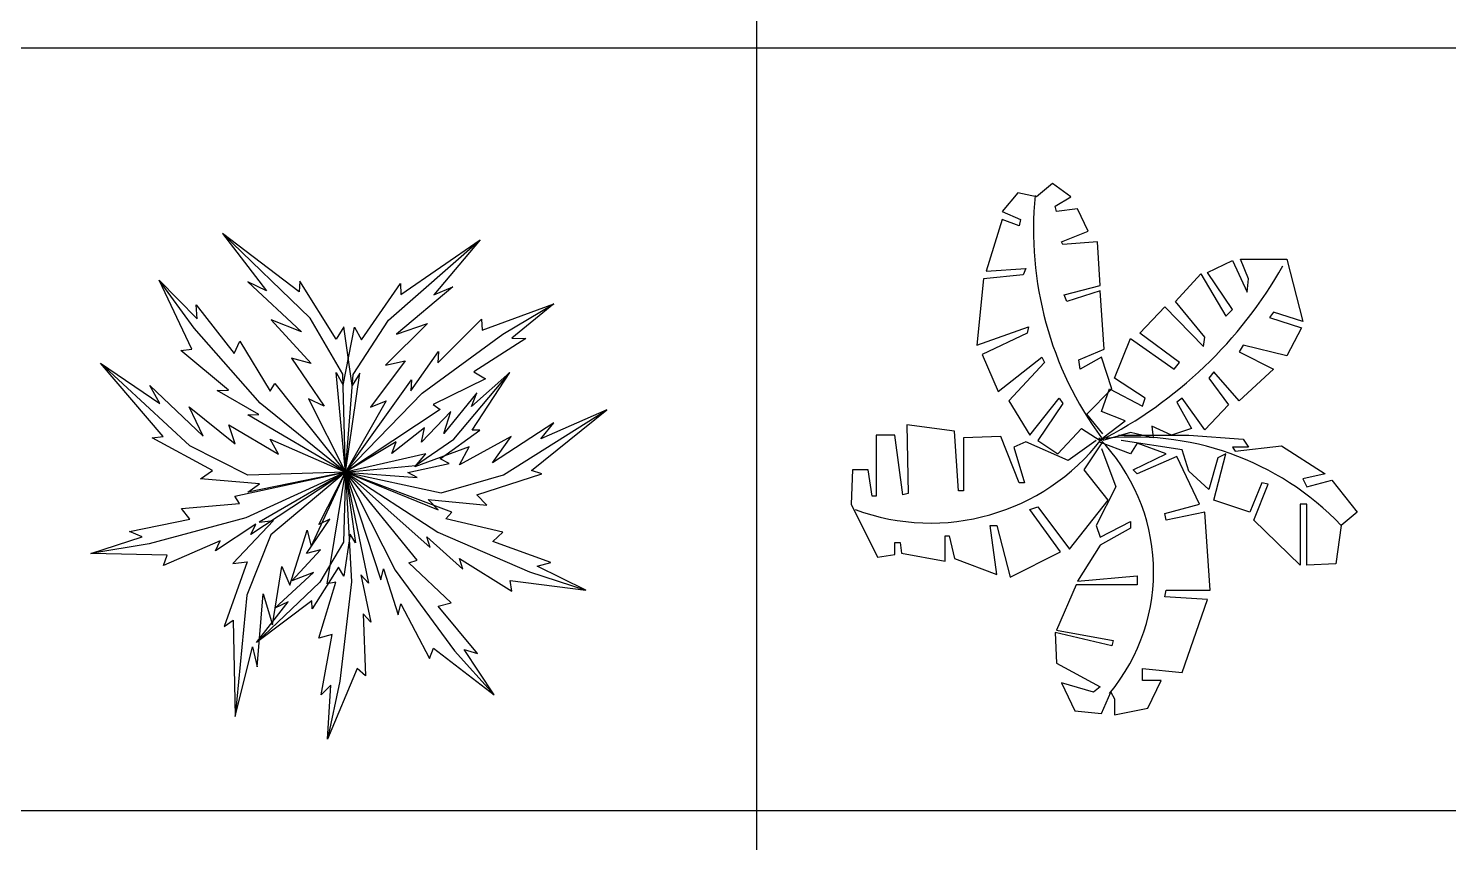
# Model space of a CAD drawing. Header units: millimetres. Extents: x -4017 to 59953, y -688 to 66564.
# Drawn here: x 12246 to 16267, y 21033 to 23338 of the extents above; entities that cross this region are included whole.
import ezdxf

# ---------------------------------------------------------------- set-up
doc = ezdxf.new("R2010")
doc.units = ezdxf.units.MM
doc.layers.add('www.cad-blocks.net', color=7, linetype='Continuous')

# ---------------------------------------------------------------- blocks, each defined once
blk = doc.blocks.new('A$C516926BB')
for p, q in [((16.7665, 38.5194), (16.7665, 0)), ((0, 13.9072), (62.4121, 13.9072)), ((0, 11.7477), (60.3118, 11.7477))]:
    blk.add_line(p, q)
blk = doc.blocks.new('A$C1B8D6C68')
for points in [[(0.7216, 0.7559), (0.7618, 1.0359), (0.7404, 1.0011), (0.7164, 1.1669), (0.695, 1.1322), (0.5924, 1.2965), (0.5904, 1.2658), (0.373, 1.4308)], [(0.7216, 0.7559), (0.714, 1.0326), (0.6216, 1.1916), (0.373, 1.4308)], [(0.373, 1.4308), (0.4973, 1.2693), (0.4444, 1.2946), (0.5966, 1.1529), (0.511, 1.187), (0.6238, 1.0634), (0.5684, 1.0784), (0.6604, 0.9428), (0.6165, 0.9633), (0.7216, 0.7559)], [(0.7216, 0.7559), (0.6952, 1.0375), (0.7149, 1.0018), (0.747, 1.1662), (0.7667, 1.1304), (0.8772, 1.2895), (0.8776, 1.2588), (1.1029, 1.4129)], [(0.7216, 0.7559), (0.7428, 1.0319), (0.8429, 1.1862), (1.1029, 1.4129)], [(1.1029, 1.4129), (0.9709, 1.2577), (1.0248, 1.2804), (0.866, 1.1463), (0.9531, 1.1761), (0.8344, 1.0582), (0.8904, 1.0705), (0.7919, 0.9396), (0.8367, 0.9579), (0.7216, 0.7559)], [(0.7216, 0.7559), (0.4794, 0.9513), (0.2924, 1.1637), (0.1939, 1.2996), (0.3013, 1.1901), (0.2988, 1.2294), (0.4057, 1.0918), (0.4225, 1.1263), (0.5084, 0.9851), (0.5207, 1.0063), (0.7216, 0.7559), (0.4443, 0.9179), (0.4762, 0.9184), (0.3578, 0.987), (0.3897, 0.9874), (0.2554, 1.0998), (0.2863, 1.104), (0.1939, 1.2996)], [(0.7216, 0.7559), (0.9382, 0.9793), (1.1667, 1.1463), (1.311, 1.232), (1.1922, 1.135), (1.2316, 1.1339), (1.0848, 1.0399), (1.1177, 1.0201), (0.9692, 0.9474), (0.9893, 0.9332), (0.7216, 0.7559), (0.9082, 1.0173), (0.9058, 0.9855), (0.9848, 1.0972), (0.9824, 1.0654), (1.1065, 1.1889), (1.1079, 1.1577), (1.311, 1.232)], [(0.0274, 1.0644), (0.1959, 0.9498), (0.1676, 1.001), (0.318, 0.8575), (0.2789, 0.9409), (0.4089, 0.8356), (0.3906, 0.8899), (0.5314, 0.8061), (0.5084, 0.8486), (0.7216, 0.7559)], [(0.7216, 0.7559), (0.445, 0.7473), (0.2807, 0.8302), (0.0274, 1.0644)], [(0.7216, 0.7559), (0.4444, 0.6993), (0.4779, 0.7228), (0.311, 0.737), (0.3444, 0.7604), (0.1743, 0.8532), (0.2049, 0.857), (0.0274, 1.0644)], [(0.7216, 0.7559), (0.9237, 0.7409), (0.8978, 0.7545), (1.0151, 0.7798), (0.9892, 0.7934), (1.1016, 0.8748), (1.0796, 0.8747), (1.1869, 1.0382)], [(0.7216, 0.7559), (0.919, 0.7749), (1.0281, 0.8488), (1.1869, 1.0382)], [(1.1869, 1.0382), (1.0776, 0.9414), (1.093, 0.9804), (0.9992, 0.8648), (1.0194, 0.9276), (0.9366, 0.8409), (0.9446, 0.8812), (0.8522, 0.8088), (0.8647, 0.8412), (0.7216, 0.7559)], [(0.7216, 0.7559), (0.9837, 0.6494), (0.9551, 0.6786), (1.1218, 0.662), (1.0932, 0.6911), (1.2774, 0.7511), (1.2481, 0.7604), (1.4607, 0.9317)], [(0.7216, 0.7559), (0.992, 0.6967), (1.1686, 0.748), (1.4607, 0.9317)], [(1.4607, 0.9317), (1.274, 0.85), (1.3112, 0.8951), (1.137, 0.7816), (1.1907, 0.8565), (1.0436, 0.7768), (1.0716, 0.8269), (0.9178, 0.7703), (0.9482, 0.8079), (0.7216, 0.7559)], [(0.7216, 0.7559), (0.4389, 0.6259), (0.1655, 0.5528), (0, 0.525), (0.1458, 0.5726), (0.1095, 0.5878), (0.2803, 0.6224), (0.2569, 0.6527), (0.4215, 0.6668), (0.408, 0.6873), (0.7216, 0.7559), (0.4531, 0.5796), (0.4669, 0.6084), (0.3528, 0.5328), (0.3666, 0.5615), (0.2063, 0.4913), (0.2162, 0.5209), (0, 0.525)], [(0.7216, 0.7559), (0.4771, 0.6136), (0.5176, 0.6184), (0.4026, 0.4967), (0.4431, 0.5015), (0.3779, 0.319), (0.4032, 0.3366), (0.4088, 0.0636)], [(0.7216, 0.7559), (0.5094, 0.5782), (0.442, 0.407), (0.4088, 0.0636)], [(0.4088, 0.0636), (0.4583, 0.2613), (0.4712, 0.2042), (0.4879, 0.4114), (0.5143, 0.3232), (0.5413, 0.4883), (0.5638, 0.4356), (0.613, 0.5918), (0.6242, 0.5448), (0.7216, 0.7559)], [(0.4696, 0.2735), (0.5592, 0.3888), (0.5213, 0.3709), (0.6307, 0.4719), (0.5693, 0.4478), (0.6505, 0.536), (0.6108, 0.5253), (0.6771, 0.6222), (0.6456, 0.6077), (0.7216, 0.7559)], [(0.7216, 0.7559), (0.7152, 0.5577), (0.6485, 0.4441), (0.4696, 0.2735)], [(0.7216, 0.7559), (0.7495, 0.5552), (0.7343, 0.5801), (0.7165, 0.4615), (0.7013, 0.4864), (0.6272, 0.369), (0.6259, 0.391), (0.4696, 0.2735)], [(0.7216, 0.7559), (0.7383, 0.4451), (0.7054, 0.1641), (0.6702, 0), (0.6798, 0.1531), (0.6522, 0.1249), (0.6831, 0.2964), (0.6462, 0.2858), (0.6938, 0.4441), (0.6697, 0.4391), (0.7216, 0.7559), (0.7865, 0.4413), (0.7648, 0.4647), (0.7931, 0.3308), (0.7714, 0.3542), (0.7776, 0.1793), (0.7538, 0.1995), (0.6702, 0)], [(0.7216, 0.7559), (0.8615, 0.4779), (1.0297, 0.2503), (1.1417, 0.1254), (1.0574, 0.2535), (1.0953, 0.2427), (0.9833, 0.3763), (1.0206, 0.3854), (0.9006, 0.4991), (0.9241, 0.5067), (0.7216, 0.7559), (0.8215, 0.4506), (0.8287, 0.4817), (0.8707, 0.3515), (0.8779, 0.3826), (0.9595, 0.2277), (0.9701, 0.257), (1.1417, 0.1254)], [(0.7216, 0.7559), (0.9822, 0.5857), (1.2418, 0.4733), (1.4015, 0.4215), (1.2642, 0.4899), (1.3024, 0.4996), (1.1385, 0.5589), (1.1662, 0.5855), (1.0053, 0.6237), (1.0218, 0.642), (0.7216, 0.7559), (0.9613, 0.542), (0.9519, 0.5725), (1.0536, 0.481), (1.0442, 0.5115), (1.1925, 0.4184), (1.187, 0.4491), (1.4015, 0.4215)]]:
    blk.add_lwpolyline(points)
blk.add_point((0.7216, 0.7559))
blk = doc.blocks.new('A$C49EF1838')
at = {"linetype": 'Continuous'}
for points in [[(0.7125, 0.795), (0.6675, 0.8512), (0.7387, 0.9225), (0.7087, 1.0125), (0.6487, 0.9787), (0.645, 1.005), (0.7162, 1.035), (0.705, 1.2), (0.6112, 1.17), (0.6037, 1.1887), (0.705, 1.215), (0.6975, 1.3387), (0.6, 1.3312), (0.5962, 1.3387), (0.6712, 1.3687), (0.6412, 1.4325), (0.5812, 1.425), (0.5775, 1.44), (0.6225, 1.4662), (0.57, 1.5037), (0.525, 1.4662), (0.4725, 1.4775), (0.4275, 1.425), (0.48, 1.4025), (0.4762, 1.3837), (0.4275, 1.4025), (0.3825, 1.2562), (0.495, 1.2637), (0.4875, 1.245), (0.375, 1.2337), (0.3562, 1.0462), (0.5025, 1.0987), (0.4987, 1.08), (0.3712, 1.02), (0.4162, 0.915), (0.54, 1.0125), (0.5475, 0.9975), (0.4462, 0.8887), (0.5062, 0.7912), (0.5887, 0.8962), (0.6, 0.8812), (0.5287, 0.7762), (0.585, 0.7387), (0.6525, 0.81), (0.705, 0.7762)], [(0.7125, 0.7837), (0.7762, 0.8325), (0.7087, 0.8587), (0.7312, 0.9225), (0.825, 0.8737), (0.8325, 0.8962), (0.7462, 0.9525), (0.7912, 1.065), (0.915, 0.9787), (0.93, 0.9975), (0.8175, 1.08), (0.8887, 1.155), (0.9975, 1.0425), (1.0012, 1.0687), (0.9187, 1.17), (0.99, 1.2487), (1.0612, 1.1287), (1.08, 1.1475), (1.0087, 1.2525), (1.08, 1.2862), (1.1212, 1.1962), (1.125, 1.2337), (1.1025, 1.29), (1.2337, 1.29), (1.2787, 1.1137), (1.1962, 1.14), (1.185, 1.125), (1.275, 1.095), (1.2337, 1.0162), (1.11, 1.0462), (1.0987, 1.0275), (1.1962, 0.9787), (1.0987, 0.8887), (1.0275, 0.9712), (1.0125, 0.9525), (1.0687, 0.8775), (1.0012, 0.8062), (0.9375, 0.8962), (0.9225, 0.885), (0.9637, 0.81), (0.9075, 0.7912), (0.8512, 0.8175), (0.855, 0.7837), (0.7912, 0.7987), (0.7125, 0.7762)], [(0.6937, 0.7762), (0.615, 0.72), (0.495, 0.7725), (0.4612, 0.7575), (0.4912, 0.6562), (0.4762, 0.6562), (0.4237, 0.7875), (0.3187, 0.7837), (0.3187, 0.6337), (0.3037, 0.6337), (0.2925, 0.8025), (0.1575, 0.8212), (0.1612, 0.6262), (0.1462, 0.6225), (0.1237, 0.7912), (0.0712, 0.7912), (0.0712, 0.6187), (0.06, 0.6187), (0.0487, 0.6937), (0.0037, 0.6937), (0, 0.5962), (0.075, 0.4462), (0.1237, 0.4537), (0.1237, 0.4875), (0.1387, 0.4875), (0.1425, 0.4575), (0.2662, 0.435), (0.2662, 0.5062), (0.2775, 0.5062), (0.2925, 0.4425), (0.4125, 0.3975), (0.3937, 0.5362), (0.4125, 0.5362), (0.45, 0.39), (0.5925, 0.4612), (0.5062, 0.5812), (0.5287, 0.5887), (0.6187, 0.4687), (0.7275, 0.6075), (0.66, 0.6937), (0.7125, 0.7725)], [(0.7087, 0.7537), (0.75, 0.645), (0.6937, 0.5362), (0.705, 0.5025), (0.7912, 0.5475), (0.7912, 0.5287), (0.705, 0.48), (0.6412, 0.3787), (0.81, 0.3937), (0.81, 0.3675), (0.6375, 0.3675), (0.5812, 0.24), (0.7425, 0.21), (0.7387, 0.195), (0.5775, 0.2325), (0.5812, 0.1462), (0.705, 0.0788), (0.6862, 0.0638), (0.5962, 0.09), (0.6337, 0.0113), (0.7087, 0.0037), (0.735, 0.0638), (0.7462, 0.045), (0.7462, 0), (0.84, 0.0188), (0.8775, 0.0975), (0.825, 0.0975), (0.825, 0.1313), (0.9375, 0.12), (1.0087, 0.3262), (0.8887, 0.3337), (0.8925, 0.3525), (1.0162, 0.3525), (1.0012, 0.5737), (0.8925, 0.5512), (0.8887, 0.57), (0.9862, 0.5962), (0.9225, 0.7312), (0.81, 0.6825), (0.7987, 0.6937), (0.8925, 0.7387), (0.81, 0.7687), (0.7912, 0.7387), (0.7012, 0.7725)], [(0.7575, 0.7912), (0.9562, 0.7912), (1.11, 0.78), (1.125, 0.7575), (1.08, 0.7575), (1.0875, 0.7462), (1.2187, 0.7612), (1.3425, 0.6825), (1.2787, 0.6675), (1.29, 0.645), (1.3612, 0.6637), (1.4325, 0.5737), (1.3875, 0.5362), (1.3725, 0.4275), (1.29, 0.4237), (1.29, 0.5962), (1.2712, 0.5962), (1.2712, 0.4237), (1.14, 0.5512), (1.1812, 0.6525), (1.1625, 0.6562), (1.1287, 0.5737), (1.0275, 0.6075), (1.0612, 0.7387), (1.0387, 0.7275), (1.0125, 0.6375), (0.9562, 0.69), (0.9375, 0.75), (0.765, 0.7762)]]:
    blk.add_lwpolyline(points, dxfattribs=at)
for centre, radius, start, end in [((1.5109, 1.3717), 0.9945, 174.3253, 216.2379), ((0.1448, 1.8799), 1.2377, 296.9107, 330.5432), ((0.2249, 1.1547), 0.612, 249.5674, 322.242), ((0.8021, -0.0239), 0.8102, 43.7378, 97.153), ((0.3175, 0.4053), 0.5389, 320.1468, 44.6004)]:
    blk.add_arc(centre, radius, start, end, dxfattribs=at)

msp = doc.modelspace()

# ---------------------------------------------------------------- block references
at = {"xscale": 1000, "yscale": 1000, "zscale": 1000}
for name, p in [('A$C49EF1838', (14575.3, 21394.6)), ('A$C1B8D6C68', (12422.8, 21325.8))]:
    msp.add_blockref(name, p, dxfattribs=at)
at = {"layer": 'www.cad-blocks.net', "color": 155, "true_color": 0x546d8e, "xscale": 1000, "yscale": 1000, "zscale": 1000}
msp.add_blockref('A$C516926BB', (-2458.7, 9375.6), dxfattribs=at)

doc.saveas('drawing.dxf')
